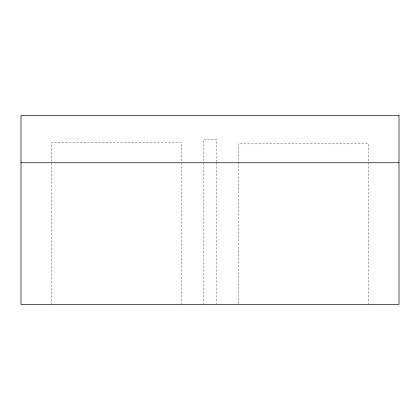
<?xml version="1.0" encoding="UTF-8"?>
<svg xmlns="http://www.w3.org/2000/svg" width="420" height="420" viewBox="0 0 420 420"><rect width="100%" height="100%" fill="white"/><g stroke="black" fill="none" stroke-linecap="round" stroke-linejoin="round"><path stroke-width="0.32" stroke-dasharray="2.1 1.58" d="M368.76 304.5L368.76 143.85L238.35 143.85L238.35 303.844M216.143 162.094L216.143 139.125L203.858 139.125L203.858 304.5M216.143 162.75L216.143 303.844M181.65 304.5L181.65 142.616L51.24 142.616L51.24 304.5"/><path stroke-width="0.63" d="M21 162.75L399 162.75M399 115.5L21 115.5L21 304.5L399 304.5L399 115.5"/></g></svg>
